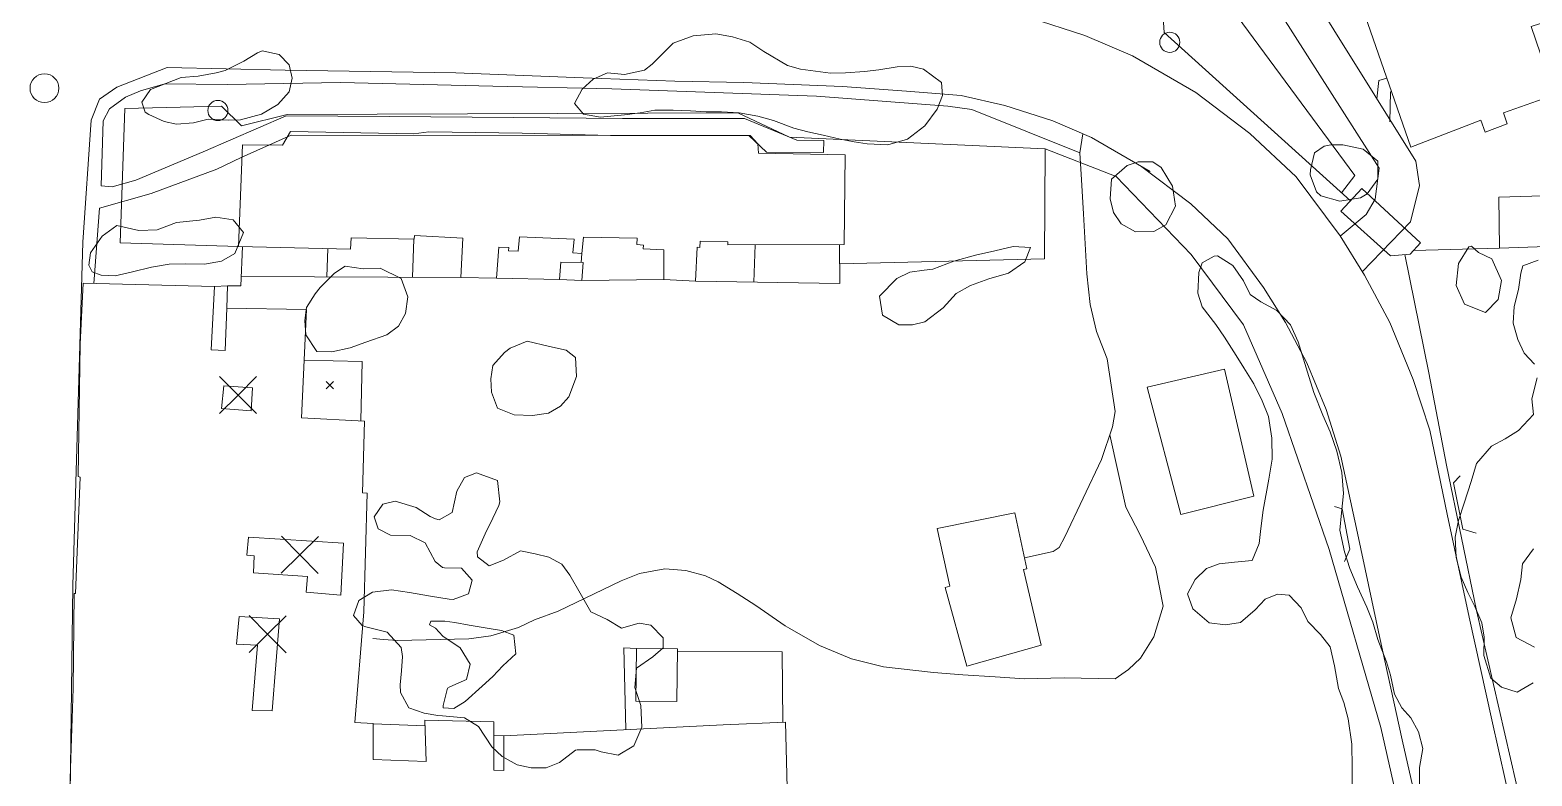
# Model space of a CAD drawing. Header units: metres. Extents: x 4652992 to 4879070, y 2074171 to 2309877.
# Drawn here: x 4654221.4 to 4654336.2, y 2308891.9 to 2308948.9 of the extents above; entities that cross this region are included whole.
import ezdxf

# ---------------------------------------------------------------- set-up
doc = ezdxf.new("R2010")
doc.units = ezdxf.units.M
doc.header["$MEASUREMENT"] = 0
doc.linetypes.add('DGN Style 2', pattern=[66.27138, 39.762828, -26.508552])
doc.linetypes.add('DGN Style 3', pattern=[92.779933, 66.271381, -26.508552])
for name, color, linetype, lineweight in [('Level 18', 5, 'Continuous', 0), ('Level 20', 30, 'DGN Style 3', 0), ('Level 30', 5, 'Continuous', 0), ('Level 31', 38, 'Continuous', 0), ('Level 35', 4, 'Continuous', 0), ('Level 36', 1, 'Continuous', 0), ('Level 37', 3, 'Continuous', 0), ('Level 39', 9, 'Continuous', 0), ('Level 40', 1, 'Continuous', 0), ('Level 45', 9, 'Continuous', 0), ('Level 47', 6, 'Continuous', 0), ('Level 53', 5, 'Continuous', 0), ('Level 54', 30, 'DGN Style 2', 0), ('Level 61', 4, 'Continuous', 0), ('Level 63', 3, 'Continuous', 0)]:
    doc.layers.add(name, color=color, linetype=linetype, lineweight=lineweight)

# ---------------------------------------------------------------- blocks, each defined once
blk = doc.blocks.new('AL_1')
at = {"layer": 'Level 45'}
blk.add_circle((2.1e-05, 1.3e-05, 3e-05), 1.100002, dxfattribs=at)
blk = doc.blocks.new('POSTE_1')
at = {"layer": 'Level 61'}
blk.add_circle((-4.7e-05, -1.9e-05, -2.4e-05), 0.770001, dxfattribs=at)
blk = doc.blocks.new('COTA_10')
at = {"layer": 'Level 39'}
for p, q in [((-1.408444, 1.419518, 3.9e-05), (1.3e-05, -4e-06, 3.9e-05)), ((1.419535, 1.408453, 3.9e-05), (1.3e-05, -4e-06, 3.9e-05)), ((1.3e-05, -4e-06, 3.9e-05), (-1.419509, -1.408461, 3.9e-05)), ((1.3e-05, -4e-06, 3.9e-05), (1.40847, -1.419526, 3.9e-05))]:
    blk.add_line(p, q, dxfattribs=at)
blk = doc.blocks.new('COTA_1')
at = {"layer": 'Level 63', "ltscale": 0.2}
for p, q in [((0.000125, 4.5e-05, -0.000195), (-1.419397, -1.408412, -0.000195)), ((-1.408332, 1.419567, -0.000195), (0.000125, 4.5e-05, -0.000195)), ((1.419647, 1.408502, -0.000195), (0.000125, 4.5e-05, -0.000195)), ((0.000125, 4.5e-05, -0.000195), (1.408582, -1.419477, -0.000195))]:
    blk.add_line(p, q, dxfattribs=at)

msp = doc.modelspace()

# ---------------------------------------------------------------- linework, layer by layer
at = {"layer": 'Level 18', "color": 30}
for points in [[(4654310.514547, 2308944.14848, 1314.04237), (4654305.684065, 2308946.947887, 1314.59237), (4654302.04417, 2308948.509917, 1314.92987), (4654297.785283, 2308949.891028, 1315.23612), (4654293.640947, 2308950.84093, 1315.64237), (4654288.943924, 2308951.214474, 1315.88612), (4654283.917287, 2308951.57646, 1316.22987), (4654276.189885, 2308951.870738, 1316.76112), (4654270.928273, 2308951.985386, 1317.22362), (4654263.972195, 2308952.242254, 1317.84862), (4654254.279184, 2308952.630228, 1318.66737), (4654241.32656, 2308953.233692, 1319.75487), (4654233.381703, 2308953.598461, 1320.30487), (4654229.424778, 2308953.791803, 1320.49237), (4654227.940006, 2308953.994027, 1320.57987), (4654227.163559, 2308954.210134, 1320.52987)], [(4654307.021745, 2308938.121517, 1314.042587), (4654302.552885, 2308940.711352, 1314.592587), (4654299.591058, 2308941.982395, 1314.930087), (4654295.929133, 2308943.169917, 1315.236337), (4654292.581059, 2308943.937312, 1315.642587), (4654288.417624, 2308944.268421, 1315.886337), (4654283.534462, 2308944.620075, 1316.230087), (4654275.981453, 2308944.907712, 1316.761337), (4654270.72386, 2308945.022273, 1317.223837), (4654263.704368, 2308945.281482, 1317.848837), (4654253.977788, 2308945.6708, 1318.667587), (4654240.943041, 2308945.859157, 1319.68715), (4654231.922614, 2308946.061313, 1320.411337), (4654228.068162, 2308944.55297, 1320.788021), (4654226.761163, 2308943.648881, 1320.889051), (4654226.114511, 2308942.035538, 1321.087625)], [(4654334.757459, 2308889.021381, 1308.24237), (4654333.13934, 2308896.198281, 1308.94862), (4654331.409367, 2308904.056664, 1309.78612), (4654329.735216, 2308911.919215, 1310.51112), (4654328.395373, 2308918.344543, 1311.04862), (4654327.121477, 2308922.2201, 1311.55487), (4654325.353842, 2308926.567092, 1311.98612), (4654323.400796, 2308930.187303, 1312.53612), (4654321.547291, 2308933.210929, 1312.78612), (4654318.195457, 2308937.706995, 1313.13612), (4654314.659152, 2308941.020861, 1313.46737), (4654310.514547, 2308944.14848, 1314.04237)], [(4654221.658485, 2308776.212461, 1327.400125), (4654222.223129, 2308793.6658, 1326.637625), (4654222.857571, 2308814.889964, 1325.750125), (4654223.667726, 2308840.302498, 1325.125125), (4654223.916257, 2308854.624359, 1324.962625), (4654224.367506, 2308878.603455, 1324.125125), (4654224.701921, 2308906.474166, 1322.950125), (4654225.471903, 2308932.721316, 1321.850125), (4654226.114511, 2308942.035538, 1321.087625)], [(4654327.909486, 2308887.501533, 1308.244917), (4654326.292631, 2308894.672825, 1308.951167), (4654324.553639, 2308902.572175, 1309.788667), (4654322.871375, 2308910.472831, 1310.513667), (4654321.606844, 2308916.364563, 1311.038648), (4654320.476771, 2308919.936656, 1311.427608), (4654319.006725, 2308923.49324, 1311.766645), (4654317.376667, 2308926.579957, 1312.282371), (4654315.687345, 2308929.237841, 1312.451635), (4654312.96357, 2308932.957723, 1312.9204), (4654310.135467, 2308935.646836, 1313.469917), (4654306.289255, 2308938.549281, 1314.044917)]]:
    msp.add_polyline3d(points, dxfattribs=at)
at = {"layer": 'Level 20', "linetype": 'Continuous'}
for points in [[(4654297.4319, 2308908.596191, 1317.931605), (4654299.610314, 2308909.06131, 1317.812855), (4654300.084821, 2308909.372943, 1317.794105), (4654300.514675, 2308910.194505, 1317.725355), (4654303.308563, 2308916.104765, 1317.481605), (4654304.158188, 2308918.604751, 1317.350355), (4654304.353221, 2308919.779076, 1317.250355), (4654303.740339, 2308923.803851, 1316.944105), (4654302.940534, 2308925.878714, 1316.831605), (4654302.44008, 2308927.956397, 1316.594105), (4654302.202191, 2308930.288744, 1316.269105), (4654301.932588, 2308934.89053, 1315.556605), (4654301.79441, 2308937.478411, 1314.944105), (4654301.662176, 2308939.548086, 1314.556346)], [(4654304.353356, 2308899.35052, 1318.35697), (4654305.382492, 2308900.046695, 1318.35697), (4654306.283856, 2308900.93063, 1318.35697), (4654307.322255, 2308902.540419, 1318.35697), (4654308.022789, 2308904.882153, 1318.11947), (4654307.447591, 2308907.884713, 1317.99447), (4654306.296286, 2308910.284492, 1317.99447), (4654305.183931, 2308912.458493, 1317.99447), (4654303.948261, 2308917.98705, 1317.382784)], [(4654304.353356, 2308899.35052, 1318.35697), (4654300.464635, 2308899.424051, 1318.59447), (4654297.443467, 2308899.347746, 1318.85697), (4654295.192999, 2308899.491752, 1319.20697), (4654292.727533, 2308899.645705, 1319.80697), (4654290.481749, 2308899.816089, 1319.89447), (4654286.658595, 2308900.258904, 1320.54447), (4654284.220168, 2308900.870353, 1321.03197), (4654281.773123, 2308901.891085, 1321.39447), (4654279.509043, 2308903.179265, 1321.83197), (4654279.138118, 2308903.37926, 1322.00697), (4654276.894583, 2308904.935754, 1322.18197), (4654275.486878, 2308905.858538, 1322.34447), (4654274.021911, 2308906.764026, 1322.44447), (4654273.043455, 2308907.20488, 1322.58197), (4654271.546766, 2308907.626493, 1322.68197), (4654269.941296, 2308907.74066, 1322.85697), (4654268.010236, 2308907.394521, 1322.93197), (4654266.607839, 2308906.821144, 1323.14447), (4654261.810349, 2308904.523309, 1323.84447), (4654259.985509, 2308903.859775, 1324.30697), (4654258.767137, 2308903.254615, 1324.60697), (4654256.648429, 2308902.61465, 1324.91947), (4654254.982075, 2308902.385911, 1325.18197), (4654249.515235, 2308902.269836, 1325.18197), (4654248.444922, 2308902.345946, 1325.19447), (4654247.646871, 2308902.429407, 1325.15697)]]:
    msp.add_polyline3d(points, dxfattribs=at)
at = {"layer": 'Level 30', "color": 1}
for points in [[(4654333.699204, 2308956.282314, 1315.51947), (4654322.613581, 2308952.463305, 1315.43822), (4654326.954113, 2308939.963713, 1315.39447), (4654332.293088, 2308942.03201, 1315.66947), (4654332.622854, 2308941.124004, 1315.69447), (4654334.307546, 2308941.765818, 1315.70072), (4654334.045395, 2308942.5935, 1315.70072), (4654337.924869, 2308943.98102, 1315.56322), (4654336.138244, 2308949.20369, 1315.14447), (4654338.137096, 2308949.846047, 1315.07572), (4654337.226489, 2308952.858399, 1315.22572), (4654334.959345, 2308952.166386, 1315.53822), (4654333.699204, 2308956.282314, 1315.51947)], [(4654283.639341, 2308932.527891, 1322.756605), (4654274.752222, 2308932.520512, 1322.719105), (4654274.769733, 2308932.734121, 1322.719105), (4654272.649139, 2308932.789273, 1322.719105), (4654272.62446, 2308932.306108, 1322.719105), (4654272.424724, 2308932.320325, 1322.719105), (4654272.299644, 2308929.742314, 1322.719105), (4654269.866204, 2308929.858315, 1322.72223), (4654269.861021, 2308932.119948, 1323.09098), (4654268.287041, 2308932.216012, 1323.09098), (4654268.328044, 2308932.486459, 1323.09098), (4654267.809678, 2308932.528674, 1323.125355), (4654267.822372, 2308933.020627, 1323.175355), (4654263.721122, 2308933.107131, 1323.575355), (4654263.593877, 2308931.850867, 1323.575355), (4654262.928698, 2308931.898212, 1323.57223), (4654263.013528, 2308932.952146, 1323.575355), (4654258.840778, 2308933.118928, 1323.63473), (4654258.741497, 2308932.020508, 1323.63473), (4654258.0077, 2308932.05945, 1323.63473), (4654258.016649, 2308932.301302, 1323.63473), (4654257.262093, 2308932.337071, 1324.13473), (4654257.091125, 2308929.952912, 1324.225355), (4654254.367696, 2308930.011227, 1324.18473), (4654254.507807, 2308933.022741, 1324.22848), (4654250.82516, 2308933.213208, 1324.59723), (4654250.799756, 2308932.954153, 1324.59723), (4654245.992807, 2308933.048702, 1324.550355), (4654245.92656, 2308932.175245, 1324.544105), (4654237.380674, 2308932.38928, 1324.52223), (4654237.682064, 2308940.15548, 1324.69098), (4654240.731428, 2308940.134829, 1324.85973), (4654241.342415, 2308941.16374, 1324.77223), (4654250.765972, 2308940.986639, 1324.325355), (4654251.919419, 2308941.158735, 1324.30348), (4654259.041437, 2308941.041986, 1323.925355), (4654265.804443, 2308940.872474, 1323.494105), (4654270.735237, 2308940.877871, 1322.95973), (4654276.472342, 2308940.878964, 1322.894105), (4654277.060051, 2308940.243739, 1323.02848), (4654277.105205, 2308939.506427, 1322.95348), (4654283.739418, 2308939.387524, 1322.862855), (4654283.639341, 2308932.527891, 1322.756605)], [(4654342.103744, 2308936.400554, 1313.96322), (4654333.687197, 2308936.157257, 1314.58197), (4654333.727631, 2308932.259586, 1314.75072), (4654340.217262, 2308932.47991, 1314.22572), (4654340.263599, 2308933.732258, 1314.15072), (4654342.251557, 2308933.867971, 1313.95697), (4654342.103744, 2308936.400554, 1313.96322)], [(4654224.437718, 2308889.427114, 1327.862855), (4654224.724515, 2308898.610037, 1327.46598), (4654224.817424, 2308905.848423, 1327.45348), (4654224.912832, 2308905.858771, 1327.95348), (4654225.269686, 2308914.754571, 1327.96598), (4654225.129216, 2308914.79223, 1326.84098), (4654225.273949, 2308924.918077, 1326.61598), (4654225.504159, 2308929.584995, 1326.18473), (4654235.540255, 2308929.327405, 1326.21598), (4654235.291065, 2308924.476034, 1326.19098), (4654236.352088, 2308924.426954, 1329.40348), (4654236.480804, 2308927.6766, 1329.36598), (4654242.573571, 2308927.576816, 1329.49723), (4654242.189663, 2308919.289106, 1325.66598), (4654246.998635, 2308919.035494, 1326.10973), (4654246.841387, 2308913.564832, 1326.44098), (4654247.211603, 2308913.541146, 1326.44098), (4654246.941872, 2308904.455985, 1326.34098), (4654246.25961, 2308895.991824, 1326.84723), (4654247.664895, 2308895.923539, 1326.84723), (4654247.661853, 2308893.161751, 1326.85348), (4654251.700589, 2308893.014292, 1327.87223), (4654251.611816, 2308896.167392, 1328.07223), (4654256.872589, 2308896.050331, 1328.52223), (4654256.878467, 2308892.348352, 1326.70348), (4654257.649421, 2308892.32253, 1326.70348), (4654257.636484, 2308894.993213, 1326.68473), (4654274.402045, 2308895.826623, 1326.64098), (4654279.169548, 2308896.022677, 1326.43473), (4654279.30668, 2308891.010747, 1326.51598)], [(4654293.014662, 2308900.300774, 1321.169105), (4654291.371643, 2308906.322174, 1321.312855), (4654291.713649, 2308906.42549, 1321.312855), (4654290.767449, 2308910.824472, 1321.269105), (4654296.700103, 2308912.032612, 1321.862855), (4654297.612587, 2308907.74771, 1321.850355), (4654297.345325, 2308907.685613, 1321.850355), (4654298.693793, 2308901.904536, 1321.994105), (4654293.014662, 2308900.300774, 1321.169105)], [(4654245.186775, 2308905.74462, 1326.125355), (4654245.389719, 2308909.717416, 1325.850355), (4654238.123436, 2308910.165526, 1325.825355), (4654238.000608, 2308908.781489, 1328.169105), (4654238.56358, 2308908.751336, 1328.169105), (4654238.505742, 2308907.4332, 1325.850355), (4654242.640811, 2308907.148332, 1325.844105), (4654242.54097, 2308905.971605, 1325.925355), (4654245.186775, 2308905.74462, 1326.125355)], [(4654240.508909, 2308903.918, 1326.419105), (4654239.941301, 2308896.880219, 1326.531605), (4654238.422435, 2308896.927479, 1326.531605), (4654238.829621, 2308901.910009, 1326.350355), (4654237.22433, 2308901.99907, 1326.350355), (4654237.42222, 2308904.115044, 1326.350355), (4654240.508909, 2308903.918, 1326.419105)]]:
    msp.add_polyline3d(points, dxfattribs=at)
for points in [[(4654309.369339, 2308911.896051, 1319.425355), (4654306.794532, 2308921.6226, 1319.369105), (4654312.713165, 2308923.005293, 1319.287855), (4654314.952566, 2308913.295929, 1319.206605)], [(4654238.341922, 2308919.833615, 1325.55973), (4654236.061849, 2308919.998478, 1325.562855), (4654236.23784, 2308921.726345, 1325.562855), (4654238.446252, 2308921.573861, 1325.562855)]]:
    msp.add_3dface(points, dxfattribs=at)
at = {"layer": 'Level 31'}
msp.add_polyline3d([(4654327.693598, 2308932.674088, 1315.95697), (4654323.198084, 2308936.824873, 1315.98822), (4654321.6111, 2308935.091553, 1315.92572), (4654325.39263, 2308931.665165, 1315.88197), (4654326.912116, 2308931.798522, 1315.94447), (4654327.693598, 2308932.674088, 1315.95697)], dxfattribs=at)
for points in [[(4654263.695711, 2308931.170863, 1323.325355), (4654263.598775, 2308929.781024, 1323.331605), (4654261.893948, 2308929.852535, 1323.19723), (4654261.995713, 2308931.183214, 1323.20348)], [(4654267.734191, 2308897.642954, 1325.525355), (4654267.773191, 2308901.667599, 1325.469105), (4654270.913358, 2308901.637169, 1324.925355), (4654270.874358, 2308897.612524, 1324.619105)]]:
    msp.add_3dface(points, dxfattribs=at)
at = {"layer": 'Level 35'}
for p, q in [((4654250.772444, 2308932.954691, 1324.419105), (4654250.679498, 2308930.029499, 1324.412855)), ((4654244.201093, 2308932.21846, 1324.412855), (4654244.130338, 2308930.061947, 1324.412855)), ((4654263.593877, 2308931.850867, 1323.337855), (4654263.551422, 2308931.171912, 1323.337855)), ((4654276.842359, 2308932.522247, 1322.669105), (4654276.756913, 2308929.666742, 1322.669105)), ((4654237.587555, 2308930.094363, 1324.531605), (4654254.367695, 2308930.011226, 1324.606605)), ((4654257.091125, 2308929.952911, 1324.169105), (4654261.893948, 2308929.852535, 1324.150355)), ((4654263.598775, 2308929.781024, 1323.644105), (4654269.866205, 2308929.858314, 1323.531605)), ((4654247.664859, 2308895.891094, 1326.562855), (4654251.623378, 2308895.756723, 1326.562855)), ((4654257.639561, 2308894.993365, 1326.500355), (4654256.874237, 2308895.012466, 1326.500355))]:
    msp.add_line(p, q, dxfattribs=at)
at = {"layer": 'Level 35', "extrusion": (0.0244121232147691, -0.0091235334968852, 0.999660347006261), "elevation": 93870.436629, "flags": 128}
msp.add_lwpolyline([(3792211.256916, -3550242.486898), (3792212.850211, -3550242.966536), (3792224.106926, -3550225.699545)], dxfattribs=at)
at = {"layer": 'Level 35', "extrusion": (0.2165068570275583, 0.033107103603124, 0.9757195808996868), "elevation": 1085416.635914, "flags": 128}
msp.add_lwpolyline([(1578875.928294, -4829360.802322), (1578867.599377, -4829359.461141), (1578869.611262, -4829343.539534)], dxfattribs=at)
at = {"layer": 'Level 35', "extrusion": (0.0243622790523802, 0.0776967928179258, 0.9966793304494592), "elevation": 294104.604827, "flags": 128}
msp.add_lwpolyline([(-3750223.93727, -3583629.049666), (-3750224.924321, -3583629.356691), (-3750224.124922, -3583632.273423)], dxfattribs=at)
at = {"layer": 'Level 35', "extrusion": (0.0458819481279647, 0.0004897186478351, 0.9989467488368079), "elevation": 215999.39435, "flags": 128}
msp.add_lwpolyline([(2259123.923944, -4673661.551971), (2259123.619384, -4673672.585094), (2259126.591754, -4673672.585094)], dxfattribs=at)
at = {"layer": 'Level 35', "elevation": 1325.594105, "flags": 128}
msp.add_lwpolyline([(4654235.540255, 2308929.327405), (4654236.528407, 2308929.372337), (4654236.480804, 2308927.6766)], dxfattribs=at)
at = {"layer": 'Level 35', "extrusion": (0.0002458093465548, 0.0096432602725953, 0.9999534724721346), "elevation": 24735.440855, "flags": 128}
msp.add_lwpolyline([(4654246.260349, 2308787.871967), (4654246.360416, 2308792.406264), (4654241.927289, 2308792.519271)], dxfattribs=at)
at = {"layer": 'Level 35', "extrusion": (0.077771495597801, 0.0020637489128217, 0.9969690744516132), "elevation": 368055.380704, "flags": 128}
msp.add_lwpolyline([(2184626.717719, -4699487.047742), (2184626.77456, -4699486.083717), (2184620.530942, -4699486.083717)], dxfattribs=at)
at = {"layer": 'Level 35', "extrusion": (0.0235869697415756, 0.0821335177654316, 0.9963421802362308), "elevation": 300737.925348, "flags": 128}
msp.add_lwpolyline([(-3836160.716442, -3490951.588793), (-3836159.176827, -3490956.78169), (-3836151.469061, -3490954.587508)], dxfattribs=at)
at = {"layer": 'Level 35'}
msp.add_polyline3d([(4654299.004421, 2308939.861161, 1318.694105), (4654279.467267, 2308940.734686, 1322.294105), (4654275.525865, 2308942.611661, 1322.244105), (4654241.096111, 2308942.478731, 1323.881605), (4654237.589622, 2308941.617849, 1323.906605), (4654236.067469, 2308943.103689, 1324.081605), (4654228.681323, 2308942.940796, 1324.081605), (4654228.320193, 2308932.651476, 1324.406605), (4654237.383258, 2308932.389215, 1324.522237)], dxfattribs=at)
at = {"layer": 'Level 36', "extrusion": (0.0686850027816416, 0.0051928165696616, 0.9976248819315603), "elevation": 332984.608295, "flags": 128}
msp.add_lwpolyline([(1951484.240253, -4803616.718034), (1951498.142951, -4803603.470553), (1951499.281033, -4803603.470553)], dxfattribs=at)
at = {"layer": 'Level 37'}
msp.add_line((4654333.727631, 2308932.259586, 1314.272594), (4654327.162447, 2308932.07899, 1314.385094), dxfattribs=at)
for points in [[(4654379.788987, 2308804.918136, 1307.881605), (4654364.937699, 2308821.113465, 1307.281605), (4654353.324716, 2308834.551395, 1307.519105), (4654344.633436, 2308844.846601, 1307.694105), (4654341.351093, 2308849.646029, 1307.831605), (4654335.374187, 2308859.610974, 1309.694105), (4654331.519924, 2308868.247922, 1309.756605), (4654328.184102, 2308880.067136, 1309.956605), (4654324.671113, 2308895.628356, 1311.869105), (4654320.722692, 2308909.230167, 1316.156605), (4654317.127436, 2308919.609494, 1317.644105), (4654314.173976, 2308926.38669, 1317.794105), (4654310.174192, 2308931.777115, 1317.281605), (4654304.437763, 2308937.741711, 1316.819105), (4654299.004421, 2308939.861161, 1318.694105)], [(4654384.615449, 2308816.057209, 1307.33822), (4654382.896341, 2308818.084098, 1307.16322), (4654379.813758, 2308819.851575, 1307.17572), (4654377.328296, 2308821.735874, 1307.12572), (4654366.79413, 2308833.440605, 1307.22572), (4654357.629964, 2308843.920292, 1307.46322), (4654352.252777, 2308849.846575, 1307.67572), (4654349.378044, 2308853.830691, 1307.63822), (4654344.918079, 2308861.192076, 1307.93822), (4654340.343803, 2308871.265139, 1308.57572), (4654338.59689, 2308876.48324, 1308.95072), (4654336.334381, 2308884.317377, 1309.61322), (4654334.998878, 2308891.359929, 1310.20072), (4654331.978251, 2308904.571351, 1311.82572), (4654329.67575, 2308915.681208, 1313.71322), (4654328.340247, 2308922.723761, 1314.12572), (4654326.488105, 2308931.761309, 1314.575348)]]:
    msp.add_polyline3d(points, dxfattribs=at)
at = {"layer": 'Level 40', "color": 3}
for points in [[(4654270.574238, 2308947.926246, 1321.476051), (4654272.105053, 2308948.476716, 1321.463551), (4654273.837673, 2308948.639019, 1321.401051), (4654275.123602, 2308948.416617, 1321.301051), (4654276.455615, 2308947.996024, 1321.251051), (4654277.521716, 2308947.295331, 1321.176051), (4654279.333146, 2308946.221165, 1321.013551), (4654280.311743, 2308945.943219, 1320.826051), (4654282.608913, 2308945.627444, 1320.763551), (4654283.748448, 2308945.647754, 1320.726051), (4654285.199979, 2308945.749975, 1320.713551), (4654286.305682, 2308945.884833, 1320.676051), (4654287.697137, 2308946.106141, 1320.638551), (4654288.736362, 2308946.170974, 1320.638551), (4654289.724285, 2308945.945763, 1320.651051), (4654291.084914, 2308944.922389, 1320.876051), (4654291.15321, 2308943.932306, 1321.063551), (4654290.75205, 2308942.887545, 1321.301051), (4654289.822543, 2308941.608071, 1321.501051), (4654288.479544, 2308940.590331, 1321.663551), (4654286.998292, 2308940.16716, 1321.813551), (4654285.412619, 2308940.22401, 1321.888551), (4654284.415368, 2308940.396486, 1321.938551), (4654283.339386, 2308940.582578, 1321.988551), (4654282.041205, 2308940.888622, 1321.988551), (4654280.869578, 2308941.145605, 1321.988551), (4654279.812251, 2308941.437167, 1322.151051), (4654278.262702, 2308942.004079, 1322.313551), (4654277.052579, 2308942.349242, 1322.501051), (4654275.635433, 2308942.594339, 1322.663551), (4654274.269034, 2308942.667614, 1322.776051), (4654273.10792, 2308942.67821, 1322.788551), (4654271.903647, 2308942.750619, 1322.776051), (4654270.589735, 2308942.814816, 1322.726051), (4654269.183103, 2308942.813527, 1322.713551), (4654268.063409, 2308942.599566, 1322.701051), (4654266.874312, 2308942.451957, 1322.701051), (4654265.032054, 2308942.281441, 1322.663551), (4654263.746126, 2308942.503844, 1322.376051), (4654263.049172, 2308943.303738, 1322.213551), (4654263.621784, 2308944.400369, 1322.051051), (4654264.46268, 2308945.178858, 1321.976051), (4654265.576524, 2308945.665572, 1321.838551), (4654266.876444, 2308945.522273, 1321.688551), (4654268.396192, 2308945.857263, 1321.538551), (4654268.992756, 2308946.324745, 1321.513551), (4654270.574238, 2308947.926246, 1321.476051)], [(4654233.001132, 2308945.304018, 1323.313551), (4654234.283825, 2308945.406569, 1323.326051), (4654235.67249, 2308945.652959, 1323.413551), (4654236.349915, 2308945.83313, 1323.488551), (4654237.769224, 2308946.560702, 1323.551051), (4654238.821403, 2308947.189588, 1323.613551), (4654239.171626, 2308947.34525, 1323.638551), (4654240.468207, 2308947.067026, 1323.676051), (4654241.24104, 2308946.25774, 1323.713551), (4654241.467027, 2308945.245707, 1323.776051), (4654241.230629, 2308944.205511, 1323.813551), (4654240.388963, 2308943.242935, 1323.813551), (4654239.126349, 2308942.488271, 1323.838551), (4654237.518039, 2308942.063644, 1323.838551), (4654236.571757, 2308942.038063, 1323.863551), (4654235.050927, 2308942.111818, 1323.876051), (4654233.928024, 2308941.846507, 1323.876051), (4654232.645331, 2308941.743956, 1323.863551), (4654231.683651, 2308941.937251, 1323.838551), (4654230.511458, 2308942.464236, 1323.801051), (4654230.247205, 2308942.645057, 1323.788551), (4654229.97978, 2308943.421014, 1323.738551), (4654230.634032, 2308944.388967, 1323.676051), (4654233.001132, 2308945.304018, 1323.313551)], [(4654323.307614, 2308939.831279, 1315.135095), (4654324.42263, 2308938.899235, 1315.197595), (4654324.424265, 2308937.530024, 1315.322595), (4654323.625201, 2308936.408796, 1315.360095), (4654323.109573, 2308936.114665, 1315.297595), (4654321.534472, 2308935.839481, 1315.322595), (4654320.082254, 2308936.25489, 1315.310095), (4654319.754647, 2308936.557951, 1315.297595), (4654319.248756, 2308937.850093, 1315.210095), (4654319.293211, 2308938.253083, 1315.185095), (4654319.604116, 2308939.540867, 1315.085095), (4654320.320914, 2308940.046615, 1315.035095), (4654320.829897, 2308940.150245, 1314.985095), (4654321.757176, 2308940.154159, 1314.997595), (4654323.307614, 2308939.831279, 1315.135095)], [(4654307.865293, 2308938.430051, 1317.102225), (4654308.749626, 2308936.99716, 1317.170975), (4654308.980611, 2308935.472985, 1317.302225), (4654308.224241, 2308934.037829, 1317.533475), (4654307.320165, 2308933.526925, 1317.539725), (4654305.918552, 2308933.496937, 1317.539725), (4654304.80754, 2308934.111161, 1317.402225), (4654304.230998, 2308934.987009, 1317.277225), (4654303.981339, 2308936.024207, 1317.170975), (4654304.083856, 2308937.517951, 1316.995975), (4654305.272922, 2308938.565103, 1316.927225), (4654306.11082, 2308938.855964, 1316.927225), (4654307.248463, 2308938.849893, 1316.939725), (4654307.865293, 2308938.430051, 1317.102225)], [(4654225.932046, 2308930.955244, 1324.714367), (4654226.070713, 2308931.897106, 1324.680308), (4654226.941503, 2308933.172124, 1324.613551), (4654228.078856, 2308933.987436, 1324.613551), (4654229.758513, 2308933.602737, 1324.682301), (4654231.165571, 2308933.656396, 1324.901051), (4654232.622987, 2308934.227519, 1324.926051), (4654234.401313, 2308934.405899, 1324.944801), (4654235.6487, 2308934.622065, 1325.026051), (4654236.970733, 2308934.420589, 1325.094801), (4654237.741546, 2308933.450919, 1325.163551), (4654237.082601, 2308931.837889, 1325.213551), (4654236.080154, 2308931.255601, 1325.201051), (4654234.776229, 2308931.022311, 1325.201051), (4654233.357189, 2308931.051722, 1325.188551), (4654232.063954, 2308931.032413, 1325.138551), (4654230.733949, 2308930.80363, 1325.076051), (4654229.272044, 2308930.435771, 1324.863551), (4654227.958927, 2308930.150113, 1324.813551), (4654226.866642, 2308930.20399, 1324.788551), (4654226.185448, 2308930.456606, 1324.738551), (4654225.932046, 2308930.955244, 1324.714367)], [(4654292.025386, 2308931.275019, 1321.43197), (4654293.69854, 2308931.718602, 1321.21947), (4654295.1648, 2308932.062243, 1320.96947), (4654296.573948, 2308932.388615, 1320.78197), (4654297.882206, 2308932.298163, 1320.63197), (4654297.445535, 2308931.206563, 1320.58197), (4654296.209951, 2308930.334497, 1320.64447), (4654294.703469, 2308929.916384, 1320.86947), (4654293.314101, 2308929.396602, 1321.18197), (4654292.208519, 2308928.800619, 1321.58197), (4654291.228722, 2308927.694344, 1322.09447), (4654289.824691, 2308926.634264, 1322.70697), (4654288.86311, 2308926.39337, 1323.04447), (4654287.838638, 2308926.407622, 1323.30697), (4654286.589932, 2308927.139177, 1323.16947), (4654286.360583, 2308928.590187, 1322.66947), (4654287.680165, 2308929.93628, 1322.04447), (4654288.657522, 2308930.418722, 1321.79447), (4654289.767107, 2308930.579747, 1321.60697), (4654290.429125, 2308930.655294, 1321.54447), (4654292.025386, 2308931.275019, 1321.43197)], [(4654332.119896, 2308931.914907, 1315.23197), (4654333.150872, 2308931.435709, 1315.18197), (4654333.8894, 2308929.776039, 1315.13197), (4654333.633563, 2308928.343029, 1315.13197), (4654332.663753, 2308927.334401, 1315.15697), (4654331.061082, 2308927.967171, 1315.16947), (4654330.416737, 2308929.391702, 1315.13197), (4654330.583129, 2308931.086388, 1315.08197), (4654331.384244, 2308932.370395, 1315.06947), (4654331.583375, 2308932.41803, 1315.06947), (4654332.119896, 2308931.914907, 1315.23197)], [(4654246.887245, 2308930.679249, 1328.151051), (4654248.206465, 2308930.720086, 1328.013551), (4654249.808048, 2308929.932496, 1327.926051), (4654250.310234, 2308928.528403, 1327.901051), (4654250.141431, 2308927.267161, 1327.913551), (4654249.593676, 2308926.286482, 1327.913551), (4654248.702152, 2308925.634053, 1327.938551), (4654247.104455, 2308925.076788, 1328.001051), (4654245.902733, 2308924.639272, 1328.013551), (4654244.511535, 2308924.342038, 1328.013551), (4654243.362019, 2308924.352523, 1328.013551), (4654242.515827, 2308925.627884, 1327.913551), (4654242.439961, 2308926.716343, 1327.801051), (4654242.562771, 2308927.716698, 1327.688551), (4654243.228261, 2308928.757679, 1327.576051), (4654243.610675, 2308929.256144, 1327.551051), (4654244.714909, 2308930.355717, 1327.501051), (4654245.531468, 2308930.886683, 1327.501051), (4654246.887245, 2308930.679249, 1328.151051)], [(4654322.464466, 2308891.137216, 1313.764725), (4654322.472202, 2308892.551804, 1314.014725), (4654322.440539, 2308894.354412, 1314.252225), (4654322.159928, 2308896.281744, 1314.727225), (4654321.840692, 2308897.535018, 1315.002225), (4654321.435934, 2308898.612472, 1315.102225), (4654321.117709, 2308900.32847, 1315.364725), (4654320.778774, 2308901.775755, 1315.664725), (4654320.051745, 2308902.718313, 1315.977225), (4654319.092669, 2308903.728211, 1316.414725), (4654318.573286, 2308904.771021, 1316.764725), (4654317.662119, 2308905.745408, 1317.239725), (4654316.753631, 2308905.820766, 1317.889725), (4654315.817826, 2308905.437946, 1318.614725), (4654315.048245, 2308904.617953, 1319.702225), (4654313.925386, 2308903.641194, 1319.852225), (4654312.781042, 2308903.457799, 1319.877225), (4654311.535285, 2308903.618687, 1320.102225), (4654310.28685, 2308904.678606, 1320.227225), (4654309.896197, 2308905.835309, 1320.152225), (4654310.471344, 2308906.933977, 1320.027225), (4654311.350848, 2308907.762198, 1319.939725), (4654312.312959, 2308908.14047, 1319.802225), (4654313.474205, 2308908.266484, 1319.552225), (4654314.82429, 2308908.387084, 1319.264725), (4654315.353433, 2308909.68431, 1318.902225), (4654315.502992, 2308910.829318, 1318.639725), (4654315.673262, 2308912.243038, 1318.352225), (4654316.091707, 2308914.594114, 1318.277225), (4654316.364402, 2308916.126276, 1318.264725), (4654316.326133, 2308917.739421, 1318.177225), (4654316.077422, 2308919.388945, 1318.127225), (4654315.586249, 2308920.590253, 1318.102225), (4654314.951348, 2308921.898095, 1318.089725), (4654314.192419, 2308923.11846, 1318.089725), (4654313.601619, 2308924.064697, 1317.989725), (4654312.708366, 2308925.444428, 1317.914725), (4654312.043351, 2308926.430724, 1317.839725), (4654311.009167, 2308927.780358, 1317.802225), (4654310.678624, 2308928.817753, 1317.789725), (4654310.740875, 2308930.386293, 1317.752225), (4654311.008749, 2308931.129638, 1317.727225), (4654311.915452, 2308931.653634, 1317.639725), (4654312.187909, 2308931.660995, 1317.639725), (4654313.361237, 2308930.940811, 1317.877225)], [(4654313.361237, 2308930.940811, 1317.877225), (4654314.155874, 2308929.768733, 1317.677225), (4654314.675257, 2308928.725924, 1317.552225), (4654315.494415, 2308928.148651, 1317.464725), (4654316.708153, 2308927.50317, 1317.377225), (4654317.758345, 2308926.395833, 1317.214725), (4654318.340635, 2308925.097085, 1317.039725), (4654319.06463, 2308922.766357, 1316.939725), (4654319.547292, 2308921.212538, 1316.889725), (4654320.21689, 2308919.490259, 1316.727225), (4654320.777577, 2308918.222475, 1316.639725), (4654321.30065, 2308916.743359, 1316.477225), (4654321.68559, 2308915.097516, 1316.377225), (4654321.807476, 2308913.497145, 1316.289725), (4654321.654108, 2308912.026044, 1316.202225), (4654321.52895, 2308910.713442, 1316.152225), (4654321.882883, 2308909.04573, 1316.064725), (4654322.281035, 2308907.778813, 1316.014725), (4654322.870824, 2308906.369852, 1315.939725), (4654323.599639, 2308904.827941, 1315.827225), (4654324.042903, 2308903.662144, 1315.727225), (4654324.431652, 2308902.342394, 1315.577225), (4654325.105951, 2308900.646531, 1315.477225), (4654325.41019, 2308899.613683, 1315.427225), (4654325.696514, 2308898.175492, 1315.389725), (4654326.268508, 2308897.123589, 1315.314725), (4654326.944831, 2308896.353173, 1315.202225), (4654327.54313, 2308895.296722, 1315.014725), (4654327.857664, 2308894.017031, 1314.752225), (4654327.62538, 2308892.559571, 1314.464725), (4654327.625143, 2308891.03477, 1314.364725)], [(4654336.675078, 2308931.346073, 1315.19447), (4654335.509437, 2308930.918437, 1315.03197), (4654335.352374, 2308930.343755, 1315.03197), (4654335.178541, 2308929.101673, 1315.08197)], [(4654335.178541, 2308929.101673, 1315.08197), (4654334.836153, 2308927.792886, 1315.01947), (4654334.772238, 2308926.518035, 1314.85697), (4654335.123665, 2308925.280819, 1314.76947), (4654335.618668, 2308924.237657, 1314.66947), (4654336.394118, 2308923.392249, 1314.59447)], [(4654261.130894, 2308924.749535, 1327.401051), (4654262.420905, 2308924.472816, 1327.538551), (4654263.122241, 2308923.894582, 1327.551051), (4654263.190282, 2308922.457987, 1327.426051), (4654262.619292, 2308920.889883, 1327.301051), (4654261.98761, 2308920.192546, 1327.201051), (4654261.062515, 2308919.653454, 1327.126051), (4654259.824236, 2308919.46421, 1327.026051), (4654258.440862, 2308919.515112, 1326.813551), (4654257.166261, 2308920.03112, 1326.663551), (4654256.709832, 2308921.239119, 1326.538551), (4654256.650752, 2308922.27091, 1326.488551), (4654256.804145, 2308923.292862, 1326.451051), (4654257.703493, 2308924.293427, 1326.463551), (4654258.136263, 2308924.621886, 1326.463551), (4654259.434335, 2308925.150284, 1326.526051), (4654261.130894, 2308924.749535, 1327.401051)], [(4654336.615383, 2308922.341692, 1314.53197), (4654336.194499, 2308920.745519, 1314.43197), (4654336.334508, 2308919.544853, 1314.33197), (4654335.189839, 2308918.320044, 1314.31947), (4654334.149308, 2308917.679143, 1314.36947), (4654333.122978, 2308917.117866, 1314.43197), (4654331.959375, 2308915.786893, 1314.66947), (4654331.554665, 2308914.434161, 1314.73197), (4654331.040299, 2308912.772071, 1314.53197), (4654330.582736, 2308911.428476, 1314.36947), (4654330.329097, 2308910.159065, 1314.33197), (4654330.407569, 2308908.613362, 1314.30697), (4654330.790941, 2308907.097027, 1314.30697), (4654331.319865, 2308905.938563, 1314.30697), (4654331.836562, 2308904.864291, 1314.30697), (4654332.377712, 2308903.621635, 1314.26947), (4654332.563083, 2308902.522564, 1314.19447), (4654332.533088, 2308901.132411, 1314.09447), (4654333.068315, 2308899.398306, 1314.06947), (4654333.872167, 2308898.712145, 1314.06947), (4654335.081108, 2308898.311627, 1314.06947), (4654336.299136, 2308899.03128, 1314.06947)], [(4654260.042484, 2308908.883854, 1329.276051), (4654261.096265, 2308908.64822, 1329.238551), (4654262.069096, 2308908.104884, 1329.076051), (4654262.697133, 2308907.272612, 1328.863551), (4654263.466792, 2308905.879736, 1328.613551), (4654264.283717, 2308904.451888, 1328.313551), (4654265.546316, 2308903.885308, 1327.813551), (4654266.630433, 2308903.215521, 1327.638551), (4654267.98033, 2308903.598916, 1327.626051), (4654268.887728, 2308903.442181, 1327.638551), (4654269.813117, 2308902.478127, 1327.688551), (4654269.809767, 2308901.7013, 1327.676051), (4654269.024062, 2308901.032802, 1327.676051), (4654267.773107, 2308900.149789, 1327.663551), (4654267.64595, 2308898.670557, 1327.763551), (4654268.125841, 2308897.300925, 1327.976051), (4654268.183163, 2308895.655792, 1328.401051), (4654267.580173, 2308894.205136, 1328.588551), (4654266.387241, 2308893.49975, 1328.638551), (4654265.095543, 2308893.749672, 1328.638551), (4654264.616712, 2308893.912802, 1328.451051), (4654263.253234, 2308893.907052, 1328.313551), (4654263.114434, 2308893.877412, 1328.276051), (4654261.906159, 2308892.933413, 1328.163551), (4654260.876541, 2308892.54831, 1328.151051), (4654259.725053, 2308892.53275, 1328.151051), (4654258.671272, 2308892.768384, 1328.151051), (4654257.526133, 2308893.395097, 1328.138551), (4654256.7242, 2308894.150178, 1328.138551), (4654255.713626, 2308895.691895, 1328.026051), (4654254.629509, 2308896.361682, 1327.776051), (4654252.947339, 2308896.518208, 1327.538551), (4654252.601134, 2308896.524394, 1327.538551), (4654251.564107, 2308896.703519, 1327.538551), (4654250.382285, 2308897.122112, 1327.526051), (4654249.762007, 2308898.301536, 1327.588551), (4654249.728673, 2308898.870242, 1327.601051), (4654249.838899, 2308899.950293, 1327.638551), (4654249.897274, 2308901.0393, 1327.676051), (4654249.804505, 2308901.725501, 1327.751051), (4654248.729735, 2308902.903008, 1327.688551), (4654247.093419, 2308903.319684, 1327.588551), (4654246.817408, 2308903.420974, 1327.588551), (4654246.149689, 2308904.179679, 1327.576051), (4654246.563439, 2308905.31453, 1327.563551), (4654247.612987, 2308905.964262, 1327.451051), (4654249.060414, 2308906.143161, 1327.363551), (4654250.43906, 2308905.931835, 1327.238551), (4654252.046451, 2308905.65419, 1327.038551), (4654253.476948, 2308905.433907, 1327.001051), (4654253.766716, 2308905.410663, 1326.988551), (4654254.935134, 2308905.825405, 1326.738551), (4654255.22684, 2308906.874109, 1326.576051), (4654254.400568, 2308907.794236, 1326.276051), (4654253.124038, 2308907.827082, 1326.163551), (4654252.968484, 2308907.85395, 1326.163551), (4654252.405879, 2308908.299621, 1326.163551), (4654251.64539, 2308909.744527, 1326.163551), (4654250.486495, 2308910.293195, 1326.163551), (4654248.993389, 2308910.309836, 1326.201051), (4654248.037313, 2308910.796664, 1326.238551), (4654247.747896, 2308911.731288, 1326.238551), (4654248.397976, 2308912.691283, 1326.238551), (4654249.348231, 2308912.929252, 1326.238551), (4654250.944864, 2308912.439009, 1326.176051), (4654252.024396, 2308911.743207, 1326.163551), (4654252.420865, 2308911.567497, 1326.176051), (4654252.701461, 2308911.492222, 1326.251051), (4654253.706741, 2308912.042371, 1326.263551), (4654254.047476, 2308913.672362, 1326.276051), (4654254.633535, 2308914.723837, 1326.288551), (4654255.55028, 2308915.074822, 1326.301051), (4654257.159083, 2308914.502056, 1326.276051), (4654257.350618, 2308912.860547, 1326.263551), (4654257.274252, 2308912.57886, 1326.263551), (4654256.56756, 2308911.146116, 1326.351051), (4654256.320297, 2308910.652684, 1326.363551), (4654255.607432, 2308909.033357, 1326.588551), (4654255.621013, 2308908.655712, 1326.663551), (4654256.514479, 2308907.965242, 1326.951051), (4654257.609705, 2308908.419434, 1327.088551), (4654258.910925, 2308909.132922, 1327.263551), (4654260.042484, 2308908.883854, 1329.276051)], [(4654336.402514, 2308901.749367, 1314.00697), (4654335.012531, 2308902.509498, 1313.90697), (4654334.597998, 2308904.003861, 1313.78197), (4654335.021641, 2308905.462758, 1313.55697), (4654335.366003, 2308906.935362, 1313.31947), (4654335.494999, 2308908.116883, 1313.11947), (4654336.330036, 2308909.285782, 1312.70697)], [(4654252.994325, 2308902.608555, 1327.813551), (4654254.318457, 2308901.695402, 1327.869801), (4654255.078082, 2308900.46367, 1327.876051), (4654254.78907, 2308899.278814, 1327.663551), (4654253.515731, 2308898.733689, 1327.576051), (4654253.349967, 2308898.628101, 1327.563551), (4654253.009746, 2308897.304452, 1327.544801), (4654253.003587, 2308897.117617, 1327.563551), (4654253.826918, 2308897.082807, 1327.588551), (4654254.681708, 2308897.606262, 1327.619801), (4654256.000275, 2308898.787803, 1327.813551), (4654256.798465, 2308899.522066, 1327.876051), (4654257.582133, 2308900.325828, 1328.051051), (4654258.575049, 2308901.254444, 1328.288551), (4654258.39848, 2308902.680137, 1328.026051), (4654257.470203, 2308903.028241, 1327.801051), (4654256.665529, 2308903.167186, 1327.688551), (4654254.999676, 2308903.428003, 1327.701051), (4654253.914065, 2308903.642289, 1327.726051), (4654253.130757, 2308903.750715, 1327.788551), (4654252.06033, 2308903.747732, 1327.901051), (4654251.957911, 2308903.470278, 1327.926051), (4654252.418959, 2308903.202851, 1327.851051), (4654252.994325, 2308902.608555, 1327.813551)]]:
    msp.add_polyline3d(points, dxfattribs=at)
at = {"layer": 'Level 47', "elevation": 1311.00697, "flags": 128}
msp.add_lwpolyline([(4654321.871801, 2308908.295781), (4654322.286422, 2308909.24052), (4654321.715278, 2308912.333377), (4654321.118833, 2308912.518833)], dxfattribs=at)
at = {"layer": 'Level 47'}
msp.add_polyline3d([(4654331.934755, 2308910.461071, 1311.35697), (4654330.923078, 2308910.773242, 1311.31947), (4654330.214056, 2308914.316074, 1311.31947), (4654330.721657, 2308914.860231, 1311.31947)], dxfattribs=at)
at = {"layer": 'Level 53', "color": 212}
msp.add_polyline3d([(4654321.563081, 2308933.185172, 1312.78399), (4654323.544746, 2308934.826238, 1312.78399), (4654324.230996, 2308935.992801, 1312.78399), (4654324.540964, 2308938.358865, 1312.78399), (4654315.283894, 2308952.893686, 1312.78399), (4654317.931355, 2308953.997394, 1312.78399), (4654327.331164, 2308938.912608, 1312.78399), (4654327.608257, 2308937.043007, 1312.78399), (4654326.921657, 2308934.278948, 1312.78399), (4654323.237832, 2308930.453147, 1312.5581)], dxfattribs=at)
at = {"layer": 'Level 54', "extrusion": (-0.0362935472440161, 0.0587684655581016, 0.9976116708842138), "elevation": -31919.215871, "flags": 128}
msp.add_lwpolyline([(-5173252.178659, 480015.877294), (-5173251.576944, 480015.696324), (-5173250.711486, 480016.813377)], dxfattribs=at)
at = {"layer": 'Level 54', "elevation": 1312.920408, "flags": 128}
msp.add_lwpolyline([(4654325.355611, 2308941.908227), (4654325.404925, 2308944.201701), (4654325.474121, 2308944.225701)], dxfattribs=at)
at = {"layer": 'Level 54', "linetype": 'Continuous'}
msp.add_polyline3d([(4654226.317191, 2308929.564127, 1322.068846), (4654226.757126, 2308935.306015, 1321.700096), (4654230.686243, 2308936.426448, 1321.943846), (4654235.705079, 2308938.30565, 1322.456346), (4654237.586364, 2308939.198214, 1322.456346), (4654241.402832, 2308940.906378, 1322.506346), (4654276.379705, 2308940.868715, 1320.750096), (4654277.704438, 2308939.584419, 1320.562596), (4654282.068857, 2308939.574275, 1320.118846), (4654282.107584, 2308940.487626, 1320.118846), (4654280.035765, 2308940.507444, 1320.231346), (4654276.039711, 2308942.15871, 1320.556346), (4654266.714652, 2308942.160272, 1321.100096), (4654258.388138, 2308942.246327, 1321.543846), (4654248.902244, 2308942.329805, 1322.262596), (4654241.025047, 2308942.365265, 1322.562596), (4654234.668827, 2308939.621268, 1322.481346), (4654229.520897, 2308937.466717, 1322.087596), (4654227.71941, 2308936.952732, 1321.768846), (4654226.870795, 2308937.031747, 1321.631346), (4654227.03959, 2308941.995163, 1321.175096), (4654227.508376, 2308942.901837, 1321.037596), (4654228.728041, 2308943.786978, 1320.875096), (4654229.878686, 2308944.278146, 1320.793846), (4654231.739394, 2308944.822485, 1320.718846), (4654236.500811, 2308944.770789, 1319.931346), (4654245.165697, 2308944.923915, 1319.300096), (4654256.798141, 2308944.631812, 1318.312596), (4654265.900969, 2308944.438647, 1317.575096), (4654281.528698, 2308943.875476, 1316.375096), (4654291.567357, 2308943.101142, 1315.543846), (4654293.412345, 2308942.863455, 1315.418846), (4654301.662176, 2308939.548086, 1314.556346), (4654301.892894, 2308940.994581, 1314.667793)], dxfattribs=at)

# ---------------------------------------------------------------- block references
at = {"layer": 'Level 39'}
for p in [(4654237.3338, 2308921.02995, 1323.49685), (4654242.06215, 2308908.81795, 1323.84685), (4654239.5935, 2308902.75635, 1324.10305)]:
    msp.add_blockref('COTA_10', p, dxfattribs=at)
at = {"layer": 'Level 45'}
msp.add_blockref('AL_1', (4654222.54165, 2308944.48515, 1321.11885), dxfattribs=at)
at = {"layer": 'Level 61'}
for p in [(4654308.53065, 2308947.98985, 1314.72255), (4654235.79495, 2308942.77745, 1322.49565)]:
    msp.add_blockref('POSTE_1', p, dxfattribs=at)
at = {"layer": 'Level 63', "ltscale": 0.2, "xscale": 0.2, "yscale": 0.2, "zscale": 0.2}
msp.add_blockref('COTA_1', (4654244.35825, 2308921.78125, 1323.44685), dxfattribs=at)

doc.saveas('drawing.dxf')
